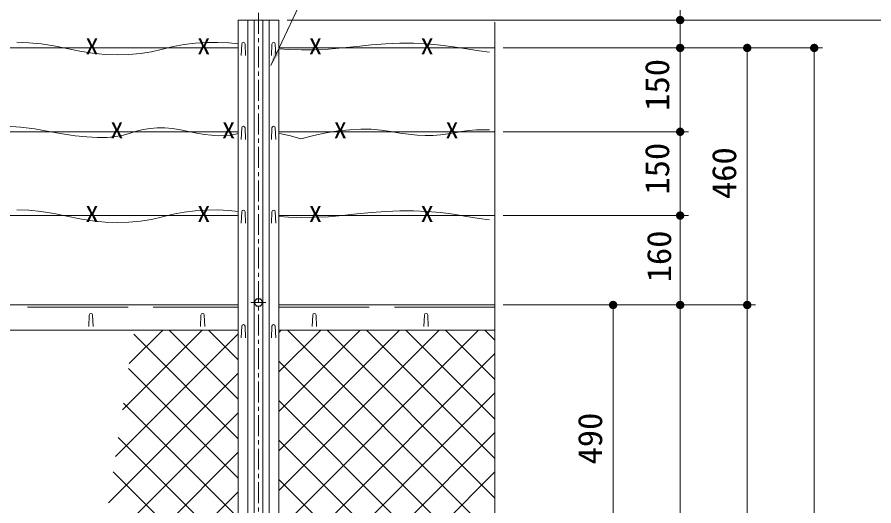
# Model space of a CAD drawing. Units: millimetres, scale not verified. Extents: x -4455 to 4455, y -3150 to 3150.
# Drawn here: x -1857 to -324, y 955 to 1829 of the extents above; entities that cross this region are included whole.
import ezdxf
from ezdxf.enums import TextEntityAlignment as Align

# ---------------------------------------------------------------- set-up
doc = ezdxf.new("R2010")
doc.units = ezdxf.units.MM
doc.header["$LTSCALE"] = 30
doc.linetypes.add('DASHED', pattern=[7.5, 6, -1.5])
doc.linetypes.add('USER1', pattern=[2, 1.25, -0.25, 0.25, -0.25])
for name, color, linetype, lineweight in [('0-0_1部材', 3, 'Continuous', 18), ('0-1_5寸法', 1, 'Continuous', 18), ('0-2_SUNPOU', 1, 'Continuous', 18), ('0-3_8部品', 3, 'Continuous', 18), ('0-5_0', 7, 'Continuous', 9), ('0-7_2網', 4, 'Continuous', 18), ('0-A_6文字', 3, 'Continuous', 9), ('0-B_中心線', 1, 'USER1', 18)]:
    doc.layers.add(name, color=color, linetype=linetype, lineweight=lineweight)
doc.styles.add('ＭＳ ゴシック', font='')
doc.styles.get('ＭＳ ゴシック').set_extended_font_data('MS Gothic')

# ---------------------------------------------------------------- blocks, each defined once
blk = doc.blocks.new('M1')
at = {"layer": '0-2_SUNPOU'}
blk.add_line((-7.5, 0), (-57.86, 0), dxfattribs=at)
for points in [[(0, 0), (-7.5, 0), (-7.44, 0.94)], [(0, 0), (-7.44, -0.94), (-7.5, 0)], [(0, 0), (-7.44, 0.94), (-7.26, 1.87)], [(0, 0), (-7.26, -1.87), (-7.44, -0.94)], [(0, 0), (-7.26, 1.87), (-6.97, 2.76)], [(0, 0), (-6.97, -2.76), (-7.26, -1.87)], [(0, 0), (-6.97, 2.76), (-6.57, 3.61)], [(0, 0), (-6.57, -3.61), (-6.97, -2.76)], [(0, 0), (-6.57, 3.61), (-6.07, 4.41)], [(0, 0), (-6.07, -4.41), (-6.57, -3.61)], [(0, 0), (-6.07, 4.41), (-5.47, 5.13)], [(0, 0), (-5.47, -5.13), (-6.07, -4.41)], [(0, 0), (-5.47, 5.13), (-4.78, 5.78)], [(0, 0), (-4.78, -5.78), (-5.47, -5.13)], [(0, 0), (-4.78, 5.78), (-4.02, 6.33)], [(0, 0), (-4.02, -6.33), (-4.78, -5.78)], [(0, 0), (-4.02, 6.33), (-3.19, 6.79)], [(0, 0), (-3.19, -6.79), (-4.02, -6.33)], [(0, 0), (-3.19, 6.79), (-2.32, 7.13)], [(0, 0), (-2.32, -7.13), (-3.19, -6.79)], [(0, 0), (-2.32, 7.13), (-1.41, 7.37)], [(0, 0), (-1.41, -7.37), (-2.32, -7.13)], [(0, 0), (-1.41, 7.37), (-0.47, 7.49)], [(0, 0), (-0.47, -7.49), (-1.41, -7.37)], [(0, 0), (-0.47, 7.49), (0.47, 7.49)], [(0, 0), (0.47, -7.49), (-0.47, -7.49)], [(0, 0), (0.47, 7.49), (1.41, 7.37)], [(0, 0), (1.41, 7.37), (2.32, 7.13)], [(0, 0), (2.32, 7.13), (3.19, 6.79)], [(0, 0), (3.19, 6.79), (4.02, 6.33)], [(0, 0), (4.02, 6.33), (4.78, 5.78)], [(0, 0), (4.78, 5.78), (5.47, 5.13)], [(0, 0), (5.47, 5.13), (6.07, 4.41)], [(0, 0), (6.07, 4.41), (6.57, 3.61)], [(0, 0), (6.57, 3.61), (6.97, 2.76)], [(0, 0), (6.97, 2.76), (7.26, 1.87)], [(0, 0), (7.26, 1.87), (7.44, 0.94)], [(0, 0), (7.44, 0.94), (7.5, 0)], [(0, 0), (1.41, -7.37), (0.47, -7.49)], [(0, 0), (2.32, -7.13), (1.41, -7.37)], [(0, 0), (3.19, -6.79), (2.32, -7.13)], [(0, 0), (4.02, -6.33), (3.19, -6.79)], [(0, 0), (4.78, -5.78), (4.02, -6.33)], [(0, 0), (5.47, -5.13), (4.78, -5.78)], [(0, 0), (6.07, -4.41), (5.47, -5.13)], [(0, 0), (6.57, -3.61), (6.07, -4.41)], [(0, 0), (6.97, -2.76), (6.57, -3.61)], [(0, 0), (7.26, -1.87), (6.97, -2.76)], [(0, 0), (7.44, -0.94), (7.26, -1.87)], [(0, 0), (7.5, 0), (7.44, -0.94)]]:
    blk.add_solid(points, dxfattribs=at)

msp = doc.modelspace()

# ---------------------------------------------------------------- linework, layer by layer
at = {"layer": '0-0_1部材', "color": 7, "lineweight": 9}
for p, q in [((-1461.72, 1824.3), (-1461.72, -440.7)), ((-1388.72, 1824.3), (-1461.72, 1824.3)), ((-1388.72, 1824.3), (-1388.72, -440.7)), ((-3188.72, 1314.3), (-1461.72, 1314.3)), ((-1001.9, 1314.3), (-1388.72, 1314.3)), ((-3188.72, 1269.3), (-1461.72, 1269.3)), ((-1001.9, 1269.3), (-1388.72, 1269.3))]:
    msp.add_line(p, q, dxfattribs=at)
at = {"layer": '0-0_1部材'}
for p, q in [((-1444.22, 1824.3), (-1444.22, -440.7)), ((-1432.72, 1824.3), (-1432.72, -440.7)), ((-1417.72, 1824.3), (-1417.72, -440.7)), ((-1406.22, 1824.3), (-1406.22, -440.7)), ((-1728.97, 1275.8), (-1728.22, 1296.3)), ((-1721.47, 1275.8), (-1722.22, 1296.3)), ((-1528.97, 1275.8), (-1528.22, 1296.3)), ((-1521.47, 1275.8), (-1522.22, 1296.3)), ((-1328.97, 1275.8), (-1328.22, 1296.3)), ((-1321.47, 1275.8), (-1322.22, 1296.3)), ((-1128.97, 1275.8), (-1128.22, 1296.3)), ((-1121.47, 1275.8), (-1122.22, 1296.3))]:
    msp.add_line(p, q, dxfattribs=at)
at = {"layer": '0-0_1部材', "color": 4}
msp.add_line((-1001.9, 577.58), (-1001.9, 1820.28), dxfattribs=at)
at = {"layer": '0-0_1部材', "color": 1}
for p, q in [((-1478.25, 1783.46), (-1461.72, 1781.89)), ((-3188.72, 1774.3), (-1461.72, 1774.3)), ((-1388.72, 1774.3), (-1001.9, 1774.3)), ((-3188.72, 1624.3), (-1461.72, 1624.3)), ((-1388.72, 1624.3), (-1001.9, 1624.3)), ((-3188.72, 1474.3), (-1461.72, 1474.3)), ((-1478.25, 1483.46), (-1461.72, 1481.89)), ((-1388.72, 1474.3), (-1001.9, 1474.3))]:
    msp.add_line(p, q, dxfattribs=at)
at = {"layer": '0-0_1部材', "color": 1, "linetype": 'DASHED'}
for p, q in [((-3188.72, 1310.3), (-1461.72, 1310.3)), ((-1001.9, 1310.3), (-1388.72, 1310.3))]:
    msp.add_line(p, q, dxfattribs=at)
at = {"layer": '0-0_1部材', "color": 1}
for points in [[(-1857.69, 1784.56), (-1836.27, 1783.74), (-1814.23, 1781.59), (-1791.57, 1778.1), (-1768.28, 1773.27), (-1744.95, 1768.45), (-1722.17, 1764.96), (-1699.95, 1762.81), (-1678.27, 1761.99), (-1657.14, 1762.51), (-1636.57, 1764.36), (-1616.54, 1767.55), (-1597.06, 1772.07), (-1577.76, 1776.72), (-1558.26, 1780.26), (-1538.56, 1782.71), (-1518.66, 1784.06), (-1498.55, 1784.31), (-1478.25, 1783.46)], [(-1388.72, 1772.65), (-1371.6, 1771.54), (-1348.43, 1770.95), (-1324.58, 1771.22), (-1300.05, 1772.35), (-1274.85, 1774.34), (-1248.97, 1777.18), (-1222.97, 1779.98), (-1197.39, 1781.81), (-1172.24, 1782.69), (-1147.52, 1782.61), (-1123.22, 1781.57), (-1099.35, 1779.57), (-1075.91, 1776.61), (-1052.9, 1772.7), (-1030.32, 1768.88), (-1011.52, 1766.61)], [(-1461.72, 1621.38), (-1466.48, 1619.99), (-1475.88, 1618.29), (-1486.14, 1617.39), (-1497.25, 1617.29), (-1509.23, 1618), (-1522.06, 1619.51), (-1535.76, 1621.82), (-1550.32, 1624.93), (-1565.07, 1627.96), (-1579.34, 1630.01), (-1593.13, 1631.09), (-1606.44, 1631.19), (-1619.28, 1630.32), (-1631.64, 1628.48), (-1643.52, 1625.66), (-1654.92, 1621.88), (-1666.96, 1618.18), (-1680.76, 1615.66), (-1696.32, 1614.3), (-1713.62, 1614.11), (-1732.69, 1615.08), (-1753.51, 1617.22), (-1776.09, 1620.53), (-1800.42, 1625.01), (-1825.75, 1629.41), (-1851.34, 1632.51), (-1877.17, 1634.31)], [(-1011.52, 1627.86), (-1020.34, 1628.06), (-1034.77, 1627.72), (-1048.52, 1626.71), (-1061.6, 1625.03), (-1074.01, 1622.68), (-1086.36, 1620.36), (-1099.27, 1618.78), (-1112.74, 1617.93), (-1126.77, 1617.82), (-1141.37, 1618.45), (-1156.52, 1619.82), (-1172.23, 1621.92), (-1188.51, 1624.76), (-1205.51, 1627.37), (-1223.4, 1628.77), (-1242.18, 1628.97), (-1261.84, 1627.97), (-1282.4, 1625.76), (-1303.84, 1622.35), (-1326.17, 1617.74), (-1349.4, 1611.92)], [(-1349.4, 1611.92), (-1367.75, 1616.94), (-1384.73, 1620.9), (-1388.72, 1621.64)], [(-1857.69, 1484.56), (-1836.27, 1483.74), (-1814.23, 1481.59), (-1791.57, 1478.1), (-1768.28, 1473.27), (-1744.95, 1468.45), (-1722.17, 1464.96), (-1699.95, 1462.81), (-1678.27, 1461.99), (-1657.14, 1462.51), (-1636.57, 1464.36), (-1616.54, 1467.55), (-1597.06, 1472.07), (-1577.76, 1476.72), (-1558.26, 1480.26), (-1538.56, 1482.71), (-1518.66, 1484.06), (-1498.55, 1484.31), (-1478.25, 1483.46)], [(-1388.72, 1472.65), (-1371.6, 1471.54), (-1348.43, 1470.95), (-1324.58, 1471.22), (-1300.05, 1472.35), (-1274.85, 1474.34), (-1248.97, 1477.18), (-1222.97, 1479.98), (-1197.39, 1481.81), (-1172.24, 1482.69), (-1147.52, 1482.61), (-1123.22, 1481.57), (-1099.35, 1479.57), (-1075.91, 1476.61), (-1052.9, 1472.7), (-1030.32, 1468.88), (-1011.52, 1466.61)]]:
    msp.add_lwpolyline(points, dxfattribs=at)
at = {"layer": '0-0_1部材'}
for centre in [(-1725.22, 1296.3), (-1525.22, 1296.3), (-1325.22, 1296.3), (-1125.22, 1296.3)]:
    msp.add_arc(centre, 3, 0, 180, dxfattribs=at)
at = {"layer": '0-1_5寸法'}
for p, q in [((-1370.57, 1824.3), (-655.33, 1824.3)), ((-670.33, 1774.3), (-670.33, 1824.3)), ((-986.9, 1774.3), (-655.33, 1774.3)), ((-986.9, 1774.3), (-655.33, 1774.3)), ((-986.9, 1774.3), (-535.33, 1774.3)), ((-971.9, 1774.3), (-415.33, 1774.3)), ((-670.33, 1654.3), (-670.33, 1744.3)), ((-670.33, 1744.3), (-670.33, 1714.3)), ((-550.33, 1744.3), (-550.33, 1344.3)), ((-430.33, 1744.3), (-430.33, -155.7)), ((-986.9, 1624.3), (-655.33, 1624.3)), ((-986.9, 1624.3), (-655.33, 1624.3)), ((-670.33, 1504.3), (-670.33, 1594.3)), ((-670.33, 1504.3), (-670.33, 1534.3)), ((-986.9, 1474.3), (-655.33, 1474.3)), ((-986.9, 1474.3), (-655.33, 1474.3)), ((-670.33, 1314.3), (-670.33, 1474.3)), ((-986.9, 1314.3), (-535.33, 1314.3)), ((-986.9, 1314.3), (-655.33, 1314.3)), ((-986.9, 1314.3), (-775.33, 1314.3)), ((-986.9, 1314.3), (-655.33, 1314.3)), ((-986.9, 1314.3), (-535.33, 1314.3)), ((-790.33, 854.3), (-790.33, 1284.3)), ((-670.33, -125.7), (-670.33, 1284.3)), ((-670.33, 1284.3), (-670.33, 1254.3)), ((-550.33, 1284.3), (-550.33, -155.7))]:
    msp.add_line(p, q, dxfattribs=at)
at = {"layer": '0-3_8部品', "color": 1, "linetype": 'USER1'}
msp.add_line((-1438.66, 1318.75), (-1411.78, 1318.75), dxfattribs=at)
at = {"layer": '0-3_8部品'}
msp.add_lwpolyline([(-1417.39, 1318.75), (-1421.31, 1325.54), (-1429.15, 1325.54), (-1433.07, 1318.75), (-1429.15, 1311.96), (-1421.31, 1311.96)], close=True, dxfattribs=at)
msp.add_circle((-1425.23, 1318.75), 6.8, dxfattribs=at)
at = {"layer": '0-5_0', "color": 3, "lineweight": 18}
for p, q in [((-1455.97, 1760.67), (-1455.22, 1781.17)), ((-1448.47, 1760.67), (-1449.22, 1781.17)), ((-1401.97, 1760.67), (-1401.22, 1781.17)), ((-1394.47, 1760.67), (-1395.22, 1781.17)), ((-1455.97, 1610.67), (-1455.22, 1631.17)), ((-1448.47, 1610.67), (-1449.22, 1631.17)), ((-1401.97, 1610.67), (-1401.22, 1631.17)), ((-1394.47, 1610.67), (-1395.22, 1631.17)), ((-1455.97, 1460.67), (-1455.22, 1481.17)), ((-1448.47, 1460.67), (-1449.22, 1481.17)), ((-1401.97, 1460.67), (-1401.22, 1481.17)), ((-1394.47, 1460.67), (-1395.22, 1481.17)), ((-1455.97, 1255.67), (-1455.22, 1276.17)), ((-1448.47, 1255.67), (-1449.22, 1276.17)), ((-1401.97, 1255.67), (-1401.22, 1276.17)), ((-1394.47, 1255.67), (-1395.22, 1276.17))]:
    msp.add_line(p, q, dxfattribs=at)
for centre in [(-1452.22, 1781.17), (-1398.22, 1781.17), (-1452.22, 1631.17), (-1398.22, 1631.17), (-1452.22, 1481.17), (-1398.22, 1481.17), (-1452.22, 1276.17), (-1398.22, 1276.17)]:
    msp.add_arc(centre, 3, 0, 180, dxfattribs=at)
at = {"layer": '0-7_2網', "color": 1}
msp.add_line((-1373.72, 1824.3), (-295.33, 1824.3), dxfattribs=at)
at = {"layer": '0-7_2網'}
for p, q in [((-1681.39, 1043.24), (-1461.72, 1262.91)), ((-1668.94, 1126.4), (-1526.04, 1269.3)), ((-1656.5, 1209.55), (-1596.75, 1269.3)), ((-1461.72, 1074.89), (-1648.67, 1261.84)), ((-1461.72, 1145.6), (-1585.41, 1269.3)), ((-1461.72, 1216.32), (-1514.7, 1269.3)), ((-1388.72, 1265.2), (-1384.62, 1269.3)), ((-1388.72, 1194.49), (-1313.91, 1269.3)), ((-1388.72, 1123.78), (-1243.2, 1269.3)), ((-1388.72, 1053.07), (-1172.49, 1269.3)), ((-1388.72, 982.35), (-1101.78, 1269.3)), ((-1388.72, 911.64), (-1031.07, 1269.3)), ((-1001.9, 897.92), (-1373.28, 1269.3)), ((-1001.9, 968.63), (-1302.57, 1269.3)), ((-1001.9, 1039.34), (-1231.86, 1269.3)), ((-1001.9, 1110.05), (-1161.15, 1269.3)), ((-1001.9, 1180.76), (-1090.44, 1269.3)), ((-1001.9, 1251.47), (-1019.73, 1269.3)), ((-1388.72, 840.93), (-1001.9, 1227.75)), ((-1001.9, 827.21), (-1388.72, 1214.03)), ((-1461.72, 1004.18), (-1657.87, 1200.34)), ((-1693.83, 960.09), (-1461.72, 1192.2)), ((-1461.72, 933.47), (-1667.08, 1138.83)), ((-1069.7, 824.3), (-1388.72, 1143.32)), ((-1706.28, 876.93), (-1461.72, 1121.49)), ((-1461.72, 862.76), (-1676.28, 1077.33)), ((-1263.93, 824.3), (-1001.9, 1086.33)), ((-1140.41, 824.3), (-1388.72, 1072.6)), ((-1688.2, 824.3), (-1461.72, 1050.78)), ((-1493.97, 824.3), (-1685.49, 1015.82)), ((-1193.22, 824.3), (-1001.9, 1015.62)), ((-1617.49, 824.3), (-1461.72, 980.07))]:
    msp.add_line(p, q, dxfattribs=at)
for points in [[(-1388.72, 770.22), (-1334.64, 824.3), (-1001.9, 1157.04)], [(-1001.9, 615.08), (-1211.12, 824.3), (-1388.72, 1001.89)]]:
    msp.add_lwpolyline(points, dxfattribs=at)
at = {"layer": '0-A_6文字', "color": 7}
msp.add_lwpolyline([(-1037.13, 1891.7), (-1333.42, 1891.7), (-1403.25, 1743.03)], dxfattribs=at)
msp.add_solid([(-1404.1, 1741.22), (-1396.06, 1770.59), (-1386.63, 1766.16)], dxfattribs=at)
at = {"layer": '0-B_中心線'}
msp.add_line((-1425.22, 1837.1), (-1425.22, -450.07), dxfattribs=at)

# ---------------------------------------------------------------- block references
at = {"layer": '0-1_5寸法'}
for p, rotation in [((-670.33, 1824.3), 270), ((-670.33, 1774.3), 90), ((-670.33, 1774.3), 90), ((-550.33, 1774.3), 90), ((-430.33, 1774.3), 90), ((-670.33, 1624.3), 270), ((-670.33, 1624.3), 90), ((-670.33, 1474.3), 270), ((-670.33, 1474.3), 270), ((-550.33, 1314.3), 270), ((-790.33, 1314.3), 90), ((-670.33, 1314.3), 90), ((-670.33, 1314.3), 90), ((-550.33, 1314.3), 90)]:
    msp.add_blockref('M1', p, dxfattribs=dict(at, rotation=rotation))

# ---------------------------------------------------------------- texts
at = {"layer": '0-0_1部材', "color": 1, "style": 'ＭＳ ゴシック', "width": 1.2}
for p in [(-1735.04, 1754.02), (-1535.04, 1754.02), (-1335.04, 1754.02), (-1135.04, 1754.02), (-1690.53, 1604.02), (-1490.53, 1604.02), (-1290.53, 1604.02), (-1090.53, 1604.02), (-1735.04, 1454.02), (-1535.04, 1454.02), (-1335.04, 1454.02), (-1135.04, 1454.02)]:
    msp.add_text('X', height=28.81, dxfattribs=at).set_placement(p, align=Align.BOTTOM_LEFT)
at = {"layer": '0-1_5寸法', "color": 3, "style": 'ＭＳ ゴシック', "width": 1.05}
for s, p in [('150', (-677.01, 1661.8)), ('150', (-677.01, 1511.8)), ('460', (-557.01, 1503.8)), ('160', (-673.54, 1354.73)), ('490', (-797.01, 1028.8))]:
    msp.add_text(s, height=43.33, rotation=90, dxfattribs=at).set_placement(p, align=Align.BOTTOM_LEFT)

doc.saveas('drawing.dxf')
